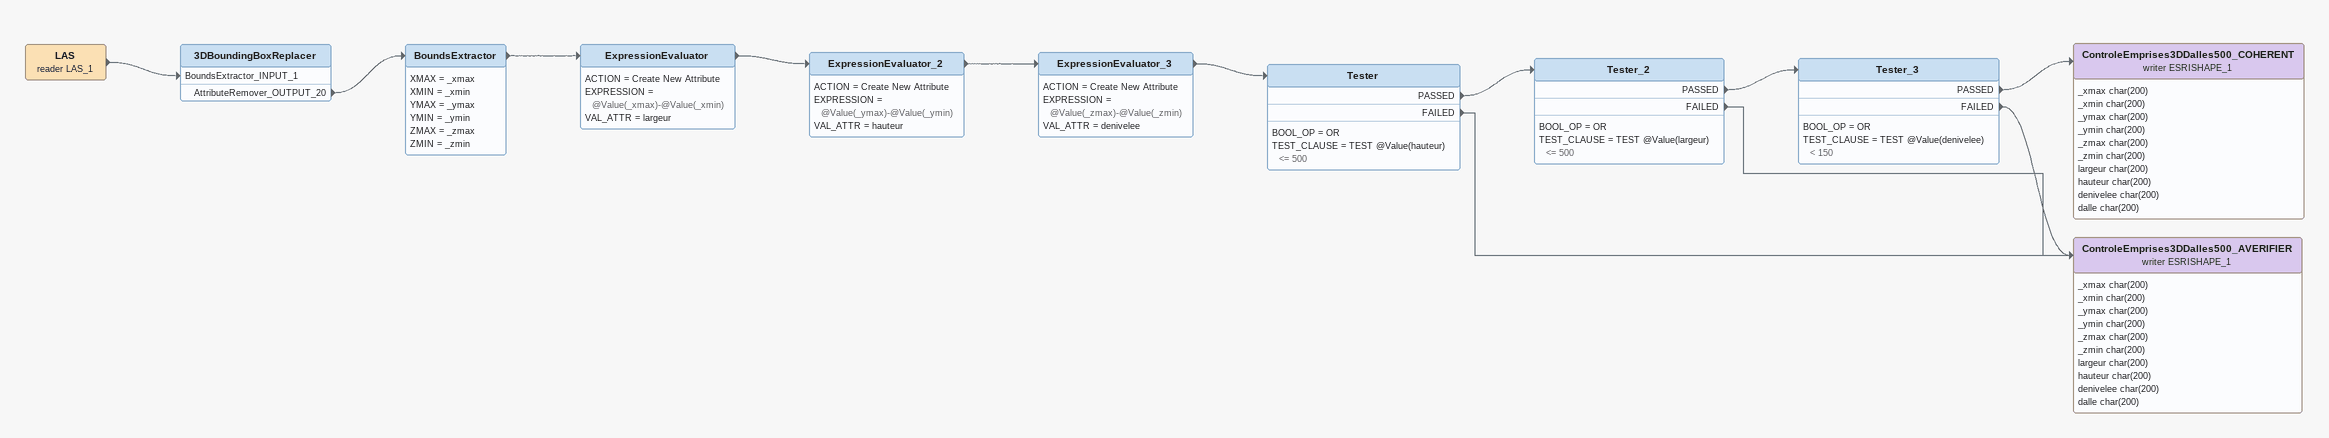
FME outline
LAS (reader LAS_1)
    -> 3DBoundingBoxReplacer [BoundsExtractor_INPUT_1]
3DBoundingBoxReplacer
    AttributeRemover_OUTPUT_20 -> BoundsExtractor
BoundsExtractor
    XMAX = _xmax
    XMIN = _xmin
    YMAX = _ymax
    YMIN = _ymin
    ZMAX = _zmax
    ZMIN = _zmin
    -> ExpressionEvaluator
ExpressionEvaluator
    ACTION = Create New Attribute
    EXPRESSION = @Value(_xmax)-@Value(_xmin)
    VAL_ATTR = largeur
    -> ExpressionEvaluator_2
ExpressionEvaluator_2
    ACTION = Create New Attribute
    EXPRESSION = @Value(_ymax)-@Value(_ymin)
    VAL_ATTR = hauteur
    -> ExpressionEvaluator_3
ExpressionEvaluator_3
    ACTION = Create New Attribute
    EXPRESSION = @Value(_zmax)-@Value(_zmin)
    VAL_ATTR = denivelee
    -> Tester
Tester
    BOOL_OP = OR
    TEST_CLAUSE = TEST @Value(hauteur) <= 500
    PASSED -> Tester_2
    FAILED -> ControleEmprises3DDalles500_AVERIFIER (writer ESRISHAPE_1)
Tester_2
    BOOL_OP = OR
    TEST_CLAUSE = TEST @Value(largeur) <= 500
    PASSED -> Tester_3
    FAILED -> ControleEmprises3DDalles500_AVERIFIER (writer ESRISHAPE_1)
Tester_3
    BOOL_OP = OR
    TEST_CLAUSE = TEST @Value(denivelee) < 150
    PASSED -> ControleEmprises3DDalles500_COHERENT (writer ESRISHAPE_1)
    FAILED -> ControleEmprises3DDalles500_AVERIFIER (writer ESRISHAPE_1)
ControleEmprises3DDalles500_COHERENT (writer ESRISHAPE_1)
    attributes: _xmax char(200), _xmin char(200), _ymax char(200), _ymin char(200), _zmax char(200), _zmin char(200), largeur char(200), hauteur char(200), denivelee char(200), dalle char(200)
ControleEmprises3DDalles500_AVERIFIER (writer ESRISHAPE_1)
    attributes: _xmax char(200), _xmin char(200), _ymax char(200), _ymin char(200), _zmax char(200), _zmin char(200), largeur char(200), hauteur char(200), denivelee char(200), dalle char(200)
